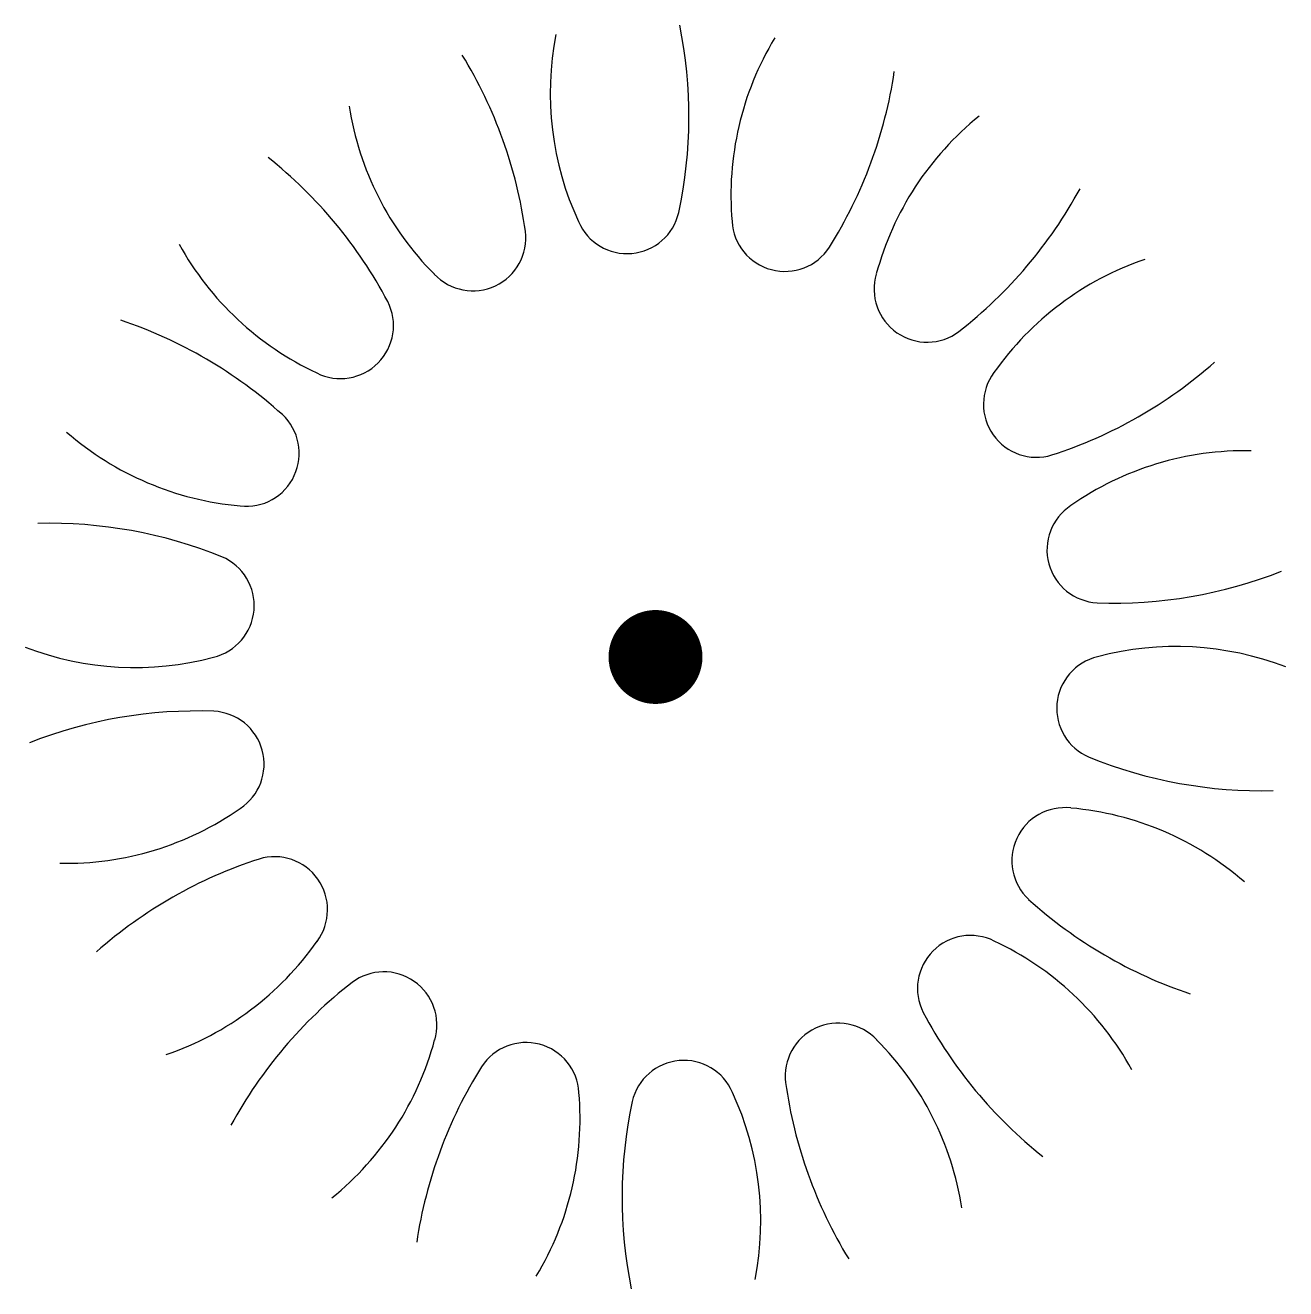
# Model space of a CAD drawing. Extents: x -0.99 to 0.99, y -1 to 0.99.
import ezdxf

# ---------------------------------------------------------------- set-up
doc = ezdxf.new("R2010")
doc.units = 0
doc.header["$LTSCALE"] = 0.01
doc.header["$MEASUREMENT"] = 0
doc.layers.get('0').update_dxf_attribs({"lineweight": 20})

msp = doc.modelspace()

# ---------------------------------------------------------------- linework, layer by layer
at = {"color": 0, "linetype": 'ByBlock', "lineweight": -2, "const_width": 0.0738}
msp.add_lwpolyline([(-0.0393, -0.0028, 1), (0.0345, -0.0028, 1)], format="xyb", close=True, dxfattribs=at)
at = {"color": 0, "linetype": 'ByBlock', "lineweight": -2}
for centre, radius, start, end in [((0.3107, 0.8832), 0.4787, 168.8957, 204.9437), ((-0.6716, 0.8463), 0.7217, 347.9407, 11.4622), ((0.5948, 0.7226), 0.4787, 148.8957, 184.9437), ((-0.9217, 0.5663), 0.7217, 7.9407, 31.4622), ((-0.3408, 1.024), 0.7217, 327.9407, 351.4622), ((-0.0112, 0.9368), 0.4787, 188.8957, 224.9437), ((0.8069, 0.4746), 0.4787, 128.8957, 164.9437), ((-1.0609, 0.2175), 0.7217, 27.9407, 51.4622), ((0.0308, 1.0778), 0.7217, 307.9407, 331.4622), ((-0.047, 0.7143), 0.0833, 203.3709, 346.9873), ((0.201, 0.6863), 0.0833, 183.3709, 326.9873), ((-0.2895, 0.6558), 0.0833, 223.3709, 6.9873), ((-0.3321, 0.8772), 0.4787, 208.8957, 244.9437), ((0.9214, 0.169), 0.4787, 108.8957, 144.9437), ((0.4244, 0.5751), 0.0833, 163.3709, 306.9873), ((-0.4975, 0.5179), 0.0833, 243.3709, 26.9873), ((-1.0724, -0.1578), 0.7217, 47.9407, 71.4622), ((0.3984, 1.0013), 0.7217, 287.9407, 311.4622), ((0.5963, 0.3943), 0.0833, 143.3709, 286.9873), ((-0.6457, 0.3172), 0.0833, 263.3709, 46.9873), ((-0.6132, 0.7114), 0.4787, 228.8957, 264.9437), ((0.9245, -0.1574), 0.4787, 88.8957, 124.9437), ((0.6961, 0.1655), 0.0833, 123.3709, 266.9873), ((-0.9549, -0.5144), 0.7217, 67.9407, 91.4622), ((-0.7164, 0.0779), 0.0833, 283.3709, 66.9873), ((0.7176, 0.8036), 0.7217, 267.9407, 291.4622), ((-0.8206, 0.4594), 0.4787, 248.8957, 284.9437), ((0.8157, -0.4651), 0.4787, 68.8957, 104.9437), ((0.7115, -0.0835), 0.0833, 103.3709, 246.9873), ((-0.7225, -0.8093), 0.7217, 87.9407, 111.4622), ((-0.7009, -0.1712), 0.0833, 303.3709, 86.9873), ((0.95, 0.5087), 0.7217, 247.9407, 271.4622), ((-0.9293, 0.1517), 0.4787, 268.8957, 304.9437), ((0.6409, -0.3228), 0.0833, 83.3709, 226.9873), ((0.6083, -0.717), 0.4787, 48.8957, 84.9437), ((-0.6012, -0.3999), 0.0833, 323.3709, 106.9873), ((-0.4032, -1.0069), 0.7217, 107.9407, 131.4622), ((1.0675, 0.1521), 0.7217, 227.9407, 251.4622), ((-0.9263, -0.1746), 0.4787, 288.8957, 324.9437), ((0.4926, -0.5236), 0.0833, 63.3709, 206.9873), ((0.3272, -0.8828), 0.4787, 28.8957, 64.9437), ((-0.0357, -1.0834), 0.7217, 127.9407, 151.4622), ((-0.4293, -0.5808), 0.0833, 343.3709, 126.9873), ((1.056, -0.2232), 0.7217, 207.9407, 231.4622), ((0.2847, -0.6615), 0.0833, 43.3709, 186.9873), ((-0.8118, -0.4802), 0.4787, 308.8957, 344.9437), ((-0.2059, -0.6919), 0.0833, 3.3709, 146.9873), ((0.0063, -0.9425), 0.4787, 8.8957, 44.9437), ((0.3359, -1.0296), 0.7217, 147.9407, 171.4622), ((0.0421, -0.7199), 0.0833, 23.3709, 166.9873), ((0.9168, -0.5719), 0.7217, 187.9407, 211.4622), ((-0.5997, -0.7283), 0.4787, 328.8957, 4.9437), ((-0.3156, -0.8888), 0.4787, 348.8957, 24.9437), ((0.6667, -0.852), 0.7217, 167.9407, 191.4622)]:
    msp.add_arc(centre, radius, start, end, dxfattribs=at)

doc.saveas('drawing.dxf')
